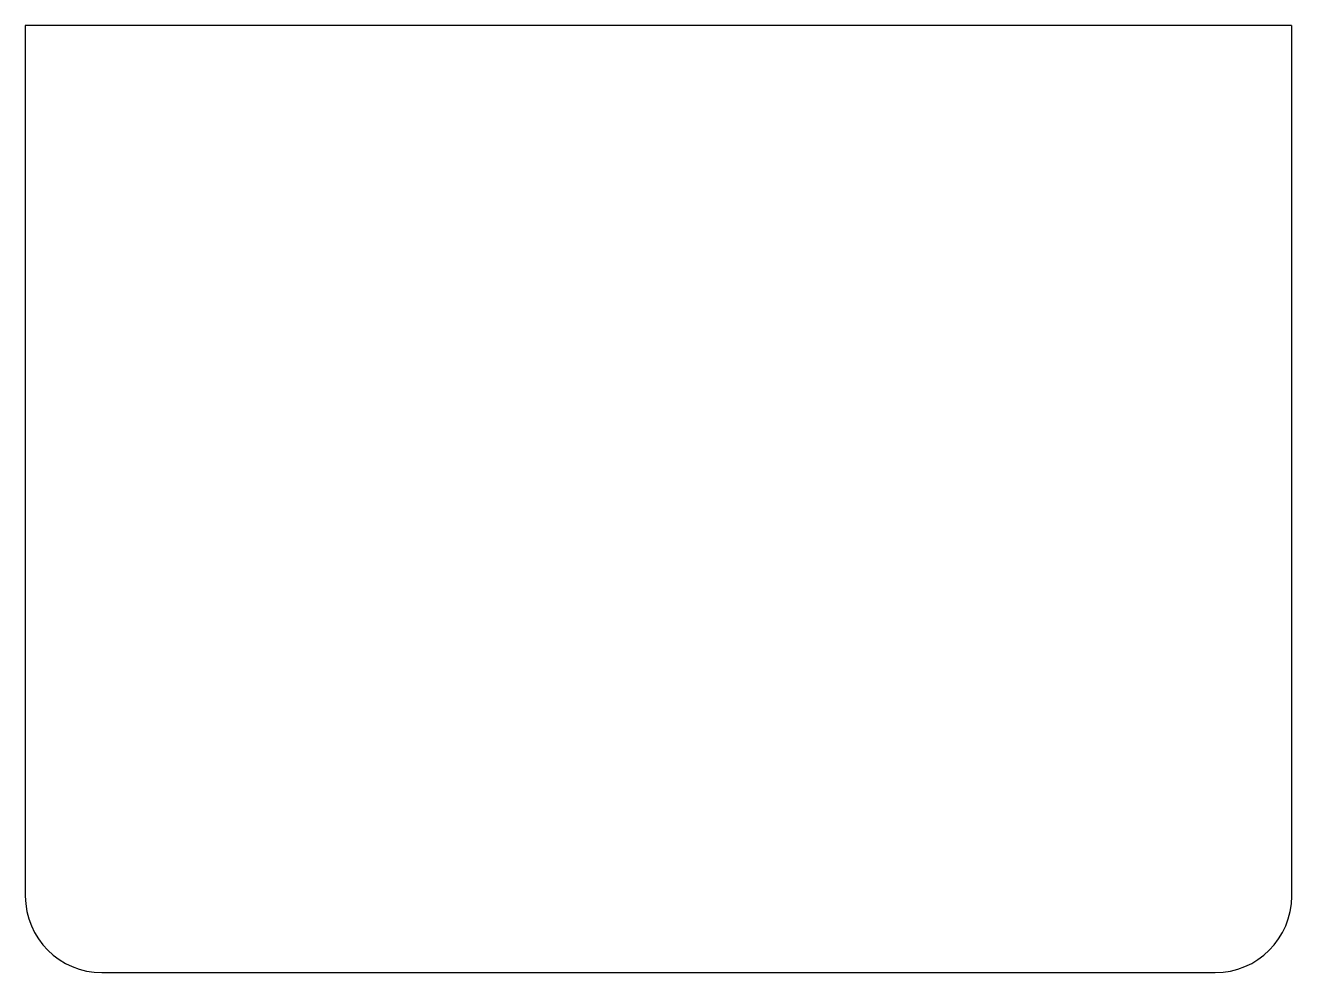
# Model space of a CAD drawing. Header units: inches. Extents: x 0 to 1.32, y 0 to 0.99.
import ezdxf

# ---------------------------------------------------------------- set-up
doc = ezdxf.new("R2010")
doc.units = ezdxf.units.IN
doc.header["$MEASUREMENT"] = 0

msp = doc.modelspace()

# ---------------------------------------------------------------- linework, layer by layer
at = {"color": 7, "linetype": 'Continuous'}
for p, q in [((1.3239, 0.99), (0, 0.99)), ((0, 0.99), (0, 0.08)), ((1.3239, 0.99), (1.3239, 0.08)), ((0.08, 0), (1.244, 0))]:
    msp.add_line(p, q, dxfattribs=at)
for centre, start, end in [((0.08, 0.08), 180, 270), ((1.244, 0.08), 270, 0)]:
    msp.add_arc(centre, 0.08, start, end, dxfattribs=at)

doc.saveas('drawing.dxf')
